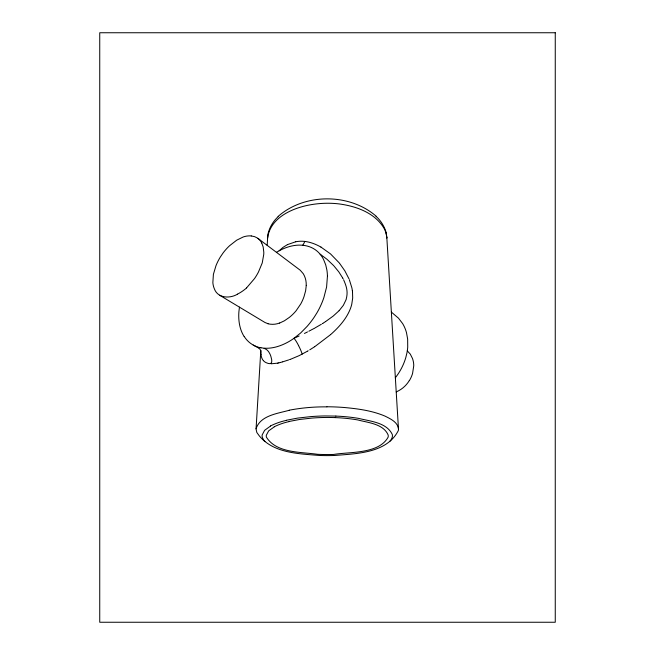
<?xml version="1.0" encoding="UTF-8"?>
<svg xmlns="http://www.w3.org/2000/svg" width="655" height="655" viewBox="0 0 655 655"><rect width="100%" height="100%" fill="white"/><g stroke="black" fill="none" stroke-linecap="round" stroke-linejoin="round"><path stroke-width="0.98" d="M260.829 350.752L261.009 354.723M260.796 350.662L256.056 429.017L256.825 432.488L259.29 435.87C273.749 453.35 298.786 453.702 319.566 455.471A217.059 217.059 0 0 0 334.255 455.495C356.369 453.637 386.769 453.35 398.346 430.54A7 7 0 0 0 398.461 428.763L386.835 237.691M306.27 285.351L305.623 290.787L304.018 296.625A47.659 47.659 0 0 1 300.735 303.961L296.125 310.74A46.177 46.177 0 0 1 289.289 317.438L284.401 320.794L279.603 323.079M267.174 245.338L267.617 238.043C270.351 216.764 294.275 207.16 312.984 204.376A99.11 99.11 0 0 1 324.512 203.304A95.081 95.081 0 0 1 339.044 203.91C356.189 206.178 375.25 212.891 384.248 228.718A23.629 23.629 0 0 1 386.892 238.019L386.851 238.027M267.617 238.011L267.829 235.874M256.064 428.771C260.264 415.45 277.63 413.551 289.24 410.284M239.46 307.146L238.928 311.461A51.008 51.008 0 0 0 238.739 316.259C238.813 323.324 240.295 330.587 244.184 336.588M263.588 360.856L263.85 361.126A8.515 8.515 0 0 0 266.389 362.772C270.49 364.63 273.274 364 270.998 356.828A16.359 16.359 0 0 0 269.639 353.422C268.083 349.893 264.702 347.862 260.977 347.78M346.159 299.319C348.108 292.105 346.855 287.095 343.597 279.759M345.979 299.892L343.376 305.287L339.118 310.675M409.35 380.653L409.915 379.695A30.891 30.891 0 0 0 412.568 373.465L413.755 365.736A21.558 21.558 0 0 0 412.478 358.465L410.276 354.109L407.287 350.851M279.112 250.791L282.976 247.394L287.283 244.716M338.979 310.814L333.198 316.07L325.658 321.531M278.08 216.453C304.567 193.078 349.451 193.02 376.109 216.166M246.575 287.873L254.549 278.555A64.026 64.026 0 0 0 258.488 271.972L262.237 262.933L263.728 254.517A29.18 29.18 0 0 0 263.793 252.191L263.179 246.976L261.754 242.997M330.996 334.271C338.889 327.181 346.282 319.034 350.245 309.045A37.712 37.712 0 0 0 351.768 304.198L352.685 298.017L352.496 291.696M330.619 334.607L314.727 346.691M325.289 321.777L323.414 322.981M314.433 346.88L309.733 349.852M322.522 323.537L322.907 323.3L322.334 323.66M321.368 324.258L314.695 328.122M276.435 252.306L280.078 250.292A51.72 51.72 0 0 1 287.529 247.164C296.527 244.127 307.121 244.078 315.161 249.653A23.834 23.834 0 0 1 319.992 254.058L326.992 259.282L333.444 265.406M308.194 350.769L307.784 351.006M307.465 351.195L299.351 355.55L291.041 359.071M314.146 328.425L311.936 329.621M270.589 426.012L264.62 430.319L262.172 434.92A6.067 6.067 0 0 0 262.205 436.893L262.876 438.817M274.306 426.839L268.665 430.875L266.339 435.198A5.674 5.674 0 0 0 266.364 437.049C276.197 453.276 301.022 451.893 317.593 454.308A208.708 208.708 0 0 0 333.641 454.455C349.18 451.737 378.868 454.21 388.137 437.131A5.748 5.748 0 0 0 388.161 435.018C383.339 423.793 368.151 422.721 357.843 419.953A168.351 168.351 0 0 0 335.27 417.62M311.371 329.923L310.249 330.513M309.684 330.808L308.824 331.25M307.506 331.921L306.679 332.339M287.43 244.634L295.692 241.777M237.438 294.201C229.889 298.795 217.706 298.279 214.357 288.814A20.215 20.215 0 0 1 212.859 282.624L213.399 274.33L215.97 265.717A56.494 56.494 0 0 1 220.326 257.03L223.101 252.936A55.208 55.208 0 0 1 229.594 245.715L236.684 240.189L243.185 236.987A19.576 19.576 0 0 1 251.258 235.923M306.122 332.617L304.452 333.444M299.13 335.974L298.533 336.244M297.927 336.523L297.329 336.793M296.731 337.063L294.947 337.857M294.349 338.119L294.054 338.25A60.178 60.178 0 0 1 288.388 341.877C281.036 345.955 272.644 348.804 264.145 348.182M396.226 391.895L396.701 391.698A27.887 27.887 0 0 0 409.277 380.604M290.558 359.251L289.526 359.62M288.716 359.914L282.698 361.838M282.461 361.912L280.798 362.371M280.561 362.428L278.964 362.829M278.743 362.886L278.187 363.009M286.366 420.256L297.624 418.103L310.732 416.613A217.583 217.583 0 0 1 324.945 415.95L335.876 416.081M289.174 421.452L299.679 419.462L311.886 418.087A203.083 203.083 0 0 1 328.491 417.456L335.27 417.595M277.966 363.058L277.638 363.124M277.368 363.181L271.096 363.803M295.724 241.769C304.477 239.967 313.499 242.8 321.065 247.148M326.943 406.771L330.423 406.812A225.271 225.271 0 0 1 344.342 407.508C358.138 408.777 372.146 410.66 384.993 416.105C390.339 418.791 397.667 422.041 398.461 428.763M251.25 235.964L254.574 236.635L257.538 238.093L300.252 270.245L303.314 273.774A20.755 20.755 0 0 1 306.212 285.343M268.026 323.717L264.972 322.489L219.671 295.249M253.239 345.062L258.504 347.952M320.966 247.091L330.554 253.944L339.175 262.827M258.815 348.165L259.126 348.411A6.059 6.059 0 0 1 260.575 350.179L260.755 350.564M391.363 312.099L398.502 318.191L402.686 323.66A35.026 35.026 0 0 1 406.493 332.699L407.647 339.053L407.721 347.134A50.722 50.722 0 0 1 406.976 352.677L405.805 357.565A59.433 59.433 0 0 1 395.333 377.755M333.903 265.897L338.791 271.866L342.63 277.892M339.544 263.285L344.849 270.843L349 278.883M342.704 278.023L343.097 278.76M349.369 279.775L351.858 287.799A41.584 41.584 0 0 1 352.333 290.443L352.341 290.476M386.082 232.902L386.835 237.675M352.349 290.55L352.488 291.622M327.426 275.919L327.41 275.444A44.646 44.646 0 0 0 326.878 269.958L325.715 264.874L323.545 259.445A27.936 27.936 0 0 0 320.123 254.206M327.435 276.148L326.591 287.054L323.848 297.689A81.056 81.056 0 0 1 316.987 312.762L314.416 316.873A89.309 89.309 0 0 1 307.113 326.386L300.678 332.945L294.054 338.25L295.618 340.42A54.496 54.496 0 0 1 298.606 345.644M264.915 441.503A11.094 11.094 0 0 1 262.86 438.834M389.61 441.495A10.93 10.93 0 0 0 391.715 438.735L392.296 437.008A6.19 6.19 0 0 0 392.271 434.421C386.491 422.311 369.96 421.296 358.531 418.365A181.099 181.099 0 0 0 335.876 416.097M267.592 235.833A34.134 34.134 0 0 1 278.228 216.617M376.011 216.281A35.337 35.337 0 0 1 386.262 232.852M279.579 323.021A19.323 19.323 0 0 1 268.01 323.783M257.996 238.395A13.108 13.108 0 0 1 261.73 243.005M263.236 360.471A8.531 8.531 0 0 1 262.229 358.94A13.198 13.198 0 0 1 261.034 354.715M289.223 410.202A188.517 188.517 0 0 1 326.943 406.878M246.616 287.922A45.342 45.342 0 0 1 237.421 294.177M270.54 425.922A67.563 67.563 0 0 1 286.391 420.371M304.731 241.4A12.322 12.322 0 0 1 302.79 245.076M260.96 347.862A25.267 25.267 0 0 1 244.241 336.547M298.59 345.652A62.184 62.184 0 0 1 302.233 354.101M274.265 426.749A63.912 63.912 0 0 1 289.199 421.566M555.26 32.75L99.74 32.75L99.74 622.25L555.26 622.25L555.26 32.75"/></g></svg>
